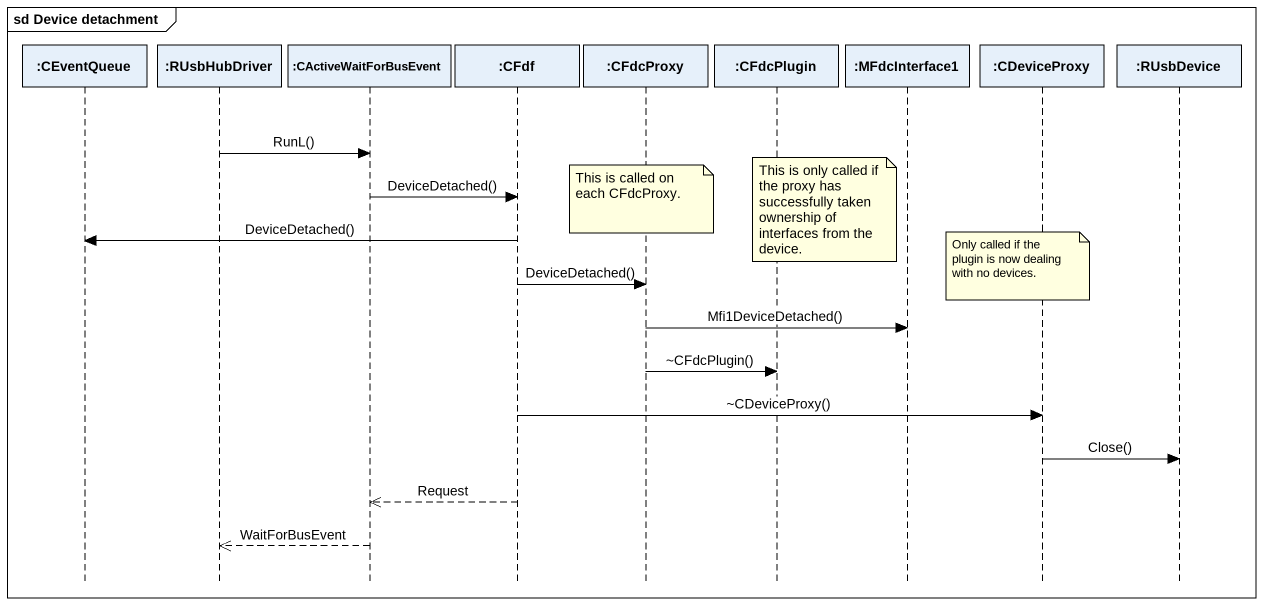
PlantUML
@startuml
mainframe sd Device detachment
hide footbox
participant ":CEventQueue" as CEventQueue
participant ":RUsbHubDriver" as RUsbHubDriver
participant ":CActiveWaitForBusEvent" as CActiveWaitForBusEvent
participant ":CFdf" as CFdf
participant ":CFdcProxy" as CFdcProxy
participant ":CFdcPlugin" as CFdcPlugin
participant ":MFdcInterface1" as MFdcInterface1
participant ":CDeviceProxy" as CDeviceProxy
participant ":RUsbDevice" as RUsbDevice

RUsbHubDriver -> CActiveWaitForBusEvent : RunL()
CActiveWaitForBusEvent -> CFdf : DeviceDetached()
note over CFdcProxy : This is called on each CFdcProxy.
note over CFdcPlugin : This is only called if the proxy has successfully taken ownership of interfaces from the device.
CFdf -> CEventQueue : DeviceDetached()
note over CDeviceProxy : Only called if the plugin is now dealing with no devices.
CFdf -> CFdcProxy : DeviceDetached()
CFdcProxy -> MFdcInterface1 : Mfi1DeviceDetached()
CFdcProxy -> CFdcPlugin : ~CFdcPlugin()
CFdf -> CDeviceProxy : ~CDeviceProxy()
CDeviceProxy -> RUsbDevice : Close()
CFdf -->> CActiveWaitForBusEvent : Request
CActiveWaitForBusEvent -->> RUsbHubDriver : WaitForBusEvent
@enduml
